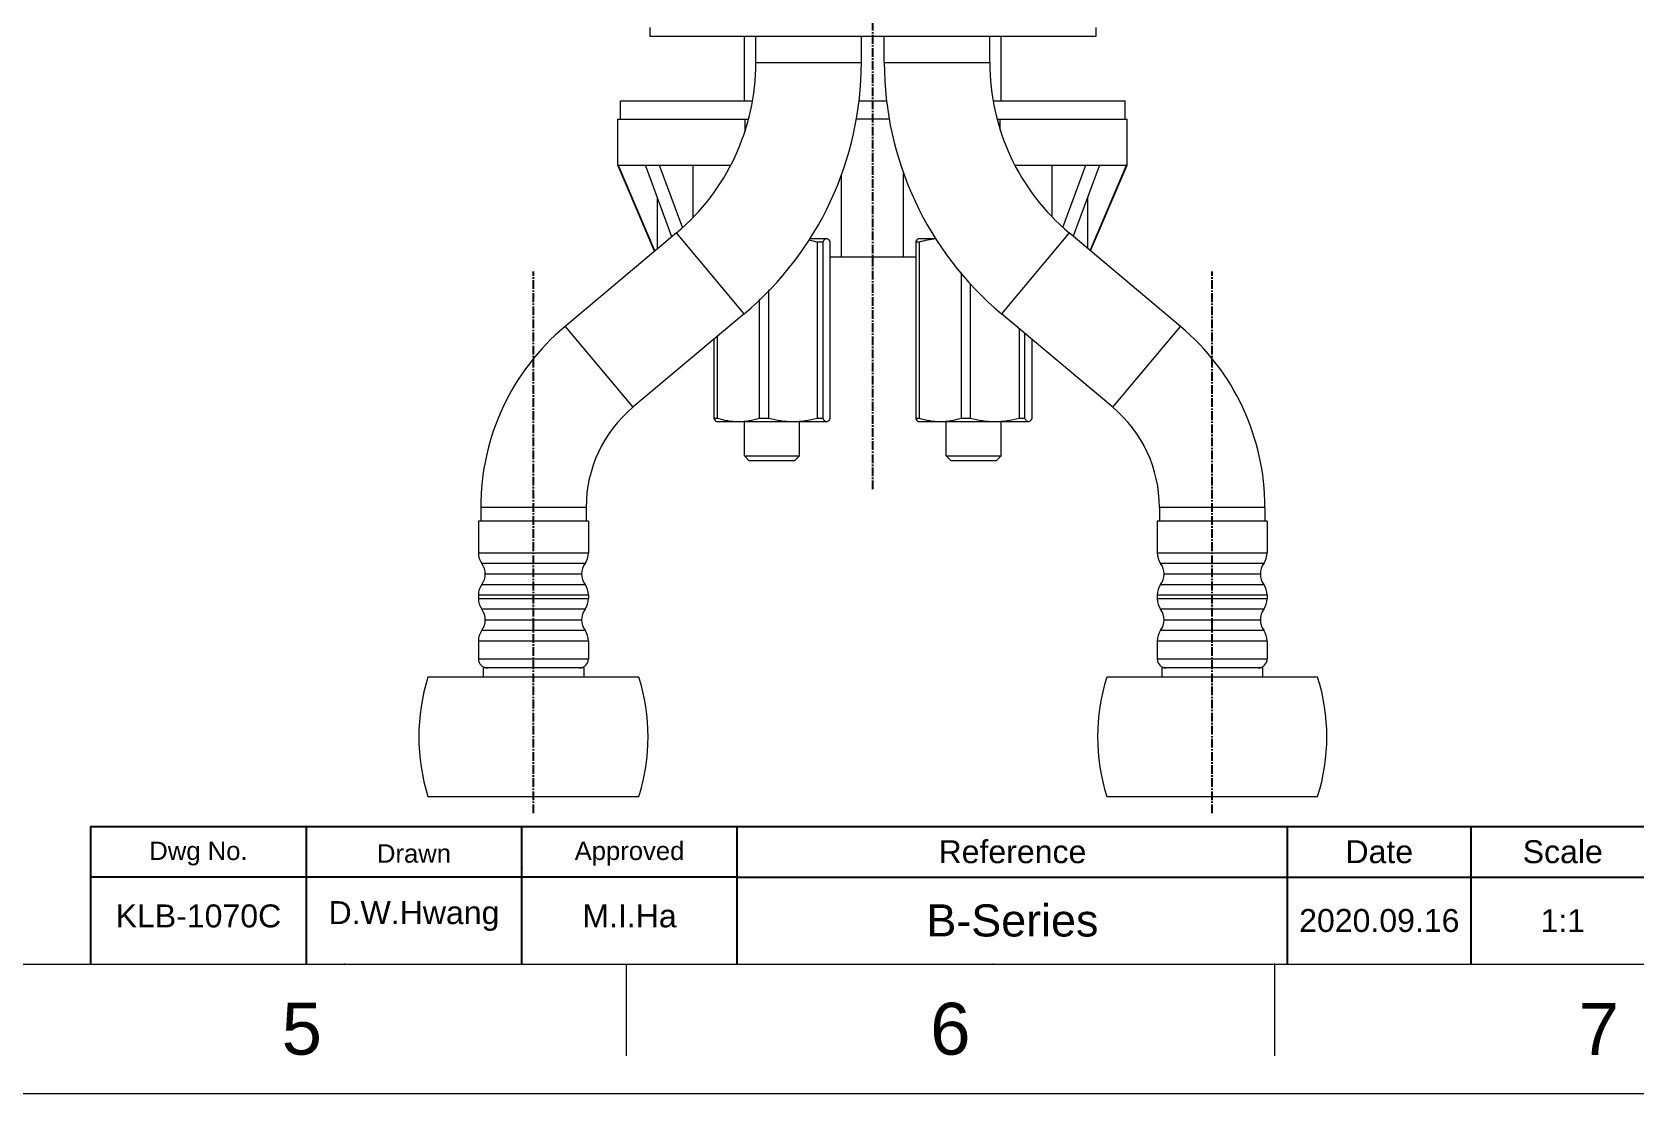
# Model space of a CAD drawing. Header units: millimetres. Extents: x 1433 to 2026, y -1135 to -715.
# Drawn here: x 1735.4 to 1910.2, y -1135.2 to -1019.4 of the extents above; entities that cross this region are included whole.
import ezdxf

# ---------------------------------------------------------------- set-up
doc = ezdxf.new("R2010")
doc.units = ezdxf.units.MM
doc.header["$LTSCALE"] = 0.1
doc.linetypes.add('CENTER2', pattern=[28.575, 19.05, -3.175, 3.175, -3.175])
doc.linetypes.add('CENTERX2', pattern=[101.6, 63.5, -12.7, 12.7, -12.7])
doc.layers.get('0').update_dxf_attribs({"lineweight": 13})
for name, color, linetype in [('1', 7, 'Continuous'), ('CENTER', 1, 'CENTERX2'), ('FORM', 7, 'Continuous'), ('TEXT', 2, 'Continuous')]:
    doc.layers.add(name, color=color, linetype=linetype)
doc.styles.get("Standard").update_dxf_attribs({"font": 'arial.ttf'})

msp = doc.modelspace()

# ---------------------------------------------------------------- linework, layer by layer
at = {"color": 7, "linetype": 'Continuous'}
for p, q in [((1802.777, -1018.885), (1802.777, -1019.885)), ((1851.377, -1019.885), (1802.777, -1019.885)), ((1813.077, -1026.885), (1813.077, -1019.885)), ((1814.327, -1022.713), (1814.327, -1019.885)), ((1825.827, -1022.713), (1825.827, -1019.885)), ((1828.327, -1022.713), (1828.327, -1019.885)), ((1839.827, -1022.713), (1839.827, -1019.885)), ((1841.077, -1026.885), (1841.077, -1019.885)), ((1851.377, -1018.885), (1851.377, -1019.885)), ((1814.327, -1022.713), (1825.827, -1022.713)), ((1828.327, -1022.713), (1839.827, -1022.713)), ((1825.523, -1026.885), (1828.631, -1026.885)), ((1799.29, -1033.885), (1799.29, -1028.885)), ((1813.11, -1028.885), (1813.11, -1030.3)), ((1840.971, -1030.072), (1840.971, -1028.885)), ((1854.79, -1033.885), (1854.79, -1028.885)), ((1803.286, -1043.286), (1799.29, -1033.885)), ((1799.29, -1033.885), (1811.6, -1033.885)), ((1799.331, -1033.885), (1803.321, -1043.256)), ((1805.175, -1041.7), (1802.293, -1033.885)), ((1803.793, -1033.885), (1806.315, -1040.724)), ((1807.48, -1039.6), (1807.48, -1033.885)), ((1842.554, -1033.885), (1854.79, -1033.885)), ((1846.6, -1033.885), (1846.6, -1039.524)), ((1847.784, -1040.674), (1850.287, -1033.885)), ((1851.787, -1033.885), (1848.923, -1041.653)), ((1850.779, -1043.21), (1854.75, -1033.885)), ((1850.814, -1043.24), (1854.79, -1033.885)), ((1823.66, -1043.885), (1823.66, -1034.969)), ((1830.42, -1043.885), (1830.42, -1034.765)), ((1803.588, -1043.032), (1803.588, -1037.398)), ((1850.492, -1037.398), (1850.492, -1042.97)), ((1805.665, -1041.289), (1793.525, -1051.475)), ((1813.057, -1050.099), (1805.665, -1041.289)), ((1848.49, -1041.289), (1841.098, -1050.099)), ((1860.629, -1051.475), (1848.49, -1041.289)), ((1820.21, -1041.885), (1822.077, -1041.885)), ((1821.024, -1042.26), (1821.653, -1042.26)), ((1821.024, -1042.26), (1821.024, -1061.509)), ((1821.653, -1061.509), (1821.653, -1042.26)), ((1822.399, -1042.26), (1822.399, -1061.509)), ((1831.755, -1042.26), (1832.151, -1042.26)), ((1831.755, -1042.26), (1831.755, -1061.509)), ((1832.077, -1041.885), (1832.022, -1041.917)), ((1832.077, -1041.885), (1833.945, -1041.885)), ((1832.151, -1061.509), (1832.151, -1042.26)), ((1822.399, -1043.885), (1831.755, -1043.885)), ((1836.702, -1045.607), (1836.702, -1061.509)), ((1814.702, -1048.501), (1814.702, -1061.509)), ((1815.727, -1061.509), (1815.727, -1047.505)), ((1837.727, -1061.509), (1837.727, -1046.824)), ((1813.057, -1050.099), (1800.917, -1060.285)), ((1853.237, -1060.285), (1841.098, -1050.099)), ((1793.525, -1051.475), (1800.917, -1060.285)), ((1843.024, -1051.715), (1843.024, -1061.509)), ((1853.237, -1060.285), (1860.629, -1051.475)), ((1809.755, -1052.869), (1809.755, -1061.509)), ((1810.151, -1061.509), (1810.151, -1052.537)), ((1843.653, -1061.509), (1843.653, -1052.243)), ((1844.399, -1052.869), (1844.399, -1061.509)), ((1810.151, -1061.509), (1809.755, -1061.509)), ((1810.077, -1061.885), (1810.022, -1061.852)), ((1822.077, -1061.885), (1810.077, -1061.885)), ((1813.077, -1065.585), (1813.077, -1061.885)), ((1815.727, -1061.509), (1814.702, -1061.509)), ((1819.077, -1065.585), (1819.077, -1061.885)), ((1821.653, -1061.509), (1821.024, -1061.509)), ((1832.151, -1061.509), (1831.755, -1061.509)), ((1832.077, -1061.885), (1832.022, -1061.852)), ((1844.077, -1061.885), (1832.077, -1061.885)), ((1835.077, -1065.585), (1835.077, -1061.885)), ((1837.727, -1061.509), (1836.702, -1061.509)), ((1841.077, -1065.585), (1841.077, -1061.885)), ((1843.653, -1061.509), (1843.024, -1061.509)), ((1813.077, -1065.585), (1819.077, -1065.585)), ((1813.577, -1066.085), (1813.077, -1065.585)), ((1819.077, -1065.585), (1818.577, -1066.085)), ((1835.077, -1065.585), (1841.077, -1065.585)), ((1835.577, -1066.085), (1835.077, -1065.585)), ((1841.077, -1065.585), (1840.577, -1066.085)), ((1813.577, -1066.085), (1818.577, -1066.085)), ((1835.577, -1066.085), (1840.577, -1066.085)), ((1795.827, -1071.201), (1784.327, -1071.201)), ((1784.327, -1071.201), (1784.327, -1072.713)), ((1795.827, -1071.201), (1795.827, -1072.713)), ((1869.827, -1071.201), (1858.327, -1071.201)), ((1858.327, -1071.201), (1858.327, -1072.713)), ((1869.827, -1071.201), (1869.827, -1072.713)), ((1796.077, -1072.713), (1784.077, -1072.713)), ((1784.077, -1072.713), (1784.077, -1076.151)), ((1796.077, -1072.713), (1796.077, -1076.151)), ((1870.077, -1072.713), (1858.077, -1072.713)), ((1858.077, -1072.713), (1858.077, -1076.151)), ((1870.077, -1072.713), (1870.077, -1076.151)), ((1784.077, -1076.151), (1796.077, -1076.151)), ((1858.077, -1076.151), (1870.077, -1076.151)), ((1795.702, -1077.317), (1784.452, -1077.317)), ((1869.702, -1077.317), (1858.452, -1077.317)), ((1784.452, -1079.608), (1795.702, -1079.608)), ((1784.827, -1078.463), (1795.327, -1078.463)), ((1858.452, -1079.608), (1869.702, -1079.608)), ((1858.827, -1078.463), (1869.327, -1078.463)), ((1796.077, -1080.774), (1784.077, -1080.774)), ((1784.077, -1080.774), (1784.077, -1081.151)), ((1784.077, -1081.151), (1796.077, -1081.151)), ((1796.077, -1080.774), (1796.077, -1081.151)), ((1870.077, -1080.774), (1858.077, -1080.774)), ((1858.077, -1080.774), (1858.077, -1081.151)), ((1858.077, -1081.151), (1870.077, -1081.151)), ((1870.077, -1080.774), (1870.077, -1081.151)), ((1795.702, -1082.317), (1784.452, -1082.317)), ((1784.827, -1083.463), (1795.327, -1083.463)), ((1869.702, -1082.317), (1858.452, -1082.317)), ((1858.827, -1083.463), (1869.327, -1083.463)), ((1784.452, -1084.608), (1795.702, -1084.608)), ((1858.452, -1084.608), (1869.702, -1084.608)), ((1796.077, -1085.774), (1784.077, -1085.774)), ((1784.077, -1085.774), (1784.077, -1087.713)), ((1796.077, -1085.774), (1796.077, -1087.713)), ((1870.077, -1085.774), (1858.077, -1085.774)), ((1858.077, -1085.774), (1858.077, -1087.713)), ((1870.077, -1085.774), (1870.077, -1087.713)), ((1784.077, -1087.713), (1796.077, -1087.713)), ((1795.577, -1088.713), (1784.577, -1088.713)), ((1784.577, -1088.713), (1784.577, -1089.713)), ((1795.577, -1088.713), (1795.577, -1089.713)), ((1858.077, -1087.713), (1870.077, -1087.713)), ((1869.577, -1088.713), (1858.577, -1088.713)), ((1858.577, -1088.713), (1858.577, -1089.713)), ((1869.577, -1088.713), (1869.577, -1089.713)), ((1801.577, -1089.713), (1778.577, -1089.713)), ((1875.577, -1089.713), (1852.577, -1089.713)), ((1778.577, -1102.713), (1801.577, -1102.713)), ((1852.577, -1102.713), (1875.577, -1102.713))]:
    msp.add_line(p, q, dxfattribs=at)
for p, q in [((1446.643, -1121.009), (2012.3, -1121.009)), ((1800.179, -1121.009), (1800.179, -1131.009)), ((1870.886, -1121.009), (1870.886, -1131.009))]:
    msp.add_line(p, q)
msp.add_lwpolyline([(1432.502, -715.15), (2026.441, -715.15), (2026.441, -1135.15), (1432.502, -1135.15)], close=True)
for centre, radius, start, end in [((1790.077, -1022.713), 24.25, 310, 0), ((1790.077, -1022.713), 35.75, 310, 0), ((1864.077, -1022.713), 35.75, 180, 230), ((1864.077, -1022.713), 24.25, 180, 230), ((1810.077, -1071.201), 25.75, 130, 180), ((1844.077, -1071.201), 25.75, 0, 50), ((1810.077, -1071.201), 14.25, 130, 180), ((1844.077, -1071.201), 14.25, 0, 50), ((1786.077, -1076.151), 2, 180, 215.65909), ((1794.077, -1076.151), 2, 324.34091, 0), ((1860.077, -1076.151), 2, 180, 215.65909), ((1868.077, -1076.151), 2, 324.34091, 0), ((1782.827, -1078.483), 2, 0.59003, 35.65909), ((1797.327, -1078.483), 2, 144.34091, 179.40997), ((1856.827, -1078.483), 2, 0.59003, 35.65909), ((1871.327, -1078.483), 2, 144.34091, 179.40997), ((1786.077, -1080.774), 2, 144.34091, 180), ((1782.827, -1078.442), 2, 324.34091, 359.40997), ((1797.327, -1078.442), 2, 180.59003, 215.65909), ((1794.077, -1080.774), 2, 0, 35.65909), ((1860.077, -1080.774), 2, 144.34091, 180), ((1856.827, -1078.442), 2, 324.34091, 359.40997), ((1871.327, -1078.442), 2, 180.59003, 215.65909), ((1868.077, -1080.774), 2, 0, 35.65909), ((1786.077, -1081.151), 2, 180, 215.65909), ((1794.077, -1081.151), 2, 324.34091, 0), ((1860.077, -1081.151), 2, 180, 215.65909), ((1868.077, -1081.151), 2, 324.34091, 0), ((1782.827, -1083.483), 2, 0.59003, 35.65909), ((1782.827, -1083.442), 2, 324.34091, 359.40997), ((1797.327, -1083.483), 2, 144.34091, 179.40997), ((1797.327, -1083.442), 2, 180.59003, 215.65909), ((1856.827, -1083.483), 2, 0.59003, 35.65909), ((1856.827, -1083.442), 2, 324.34091, 359.40997), ((1871.327, -1083.483), 2, 144.34091, 179.40997), ((1871.327, -1083.442), 2, 180.59003, 215.65909), ((1786.077, -1085.774), 2, 144.34091, 180), ((1794.077, -1085.774), 2, 0, 35.65909), ((1860.077, -1085.774), 2, 144.34091, 180), ((1868.077, -1085.774), 2, 0, 35.65909), ((1785.077, -1087.713), 1, 180, 270), ((1795.077, -1087.713), 1, 270, 0), ((1859.077, -1087.713), 1, 180, 270), ((1869.077, -1087.713), 1, 270, 0), ((1799.202, -1096.213), 21.625, 162.50765, 197.49235), ((1780.952, -1096.213), 21.625, 342.50765, 17.49235), ((1873.202, -1096.213), 21.625, 162.50765, 197.49235), ((1854.952, -1096.213), 21.625, 342.50765, 17.49235)]:
    msp.add_arc(centre, radius, start, end, dxfattribs=at)
msp.add_open_spline([(1820.115, -1042.051), (1820.421, -1042.108), (1820.724, -1042.179), (1821.024, -1042.26)], degree=3, dxfattribs=at)
for points, knots in [([(1821.653, -1042.26), (1821.681, -1042.206), (1821.736, -1042.109), (1821.827, -1041.988), (1821.921, -1041.907), (1821.994, -1041.885), (1822.026, -1041.885)], [0, 0, 0, 0, 0.3316654, 0.6055022, 0.8226454, 1, 1, 1, 1]), ([(1822.026, -1041.885), (1822.035, -1041.885), (1822.071, -1041.887), (1822.105, -1041.901), (1822.129, -1041.914)], [0, 0, 0, 0, 0.2391831, 1, 1, 1, 1]), ([(1822.129, -1041.914), (1822.183, -1041.946), (1822.286, -1042.057), (1822.36, -1042.185), (1822.399, -1042.26)], [0, 0, 0, 0, 0.4235745, 1, 1, 1, 1]), ([(1832.026, -1041.914), (1831.972, -1041.946), (1831.868, -1042.057), (1831.794, -1042.185), (1831.755, -1042.26)], [0, 0, 0, 0, 0.4235745, 1, 1, 1, 1]), ([(1832.151, -1042.26), (1832.445, -1042.167), (1833.04, -1042.01), (1833.651, -1041.923), (1833.956, -1041.902)], [0, 0, 0, 0, 0.502111, 1, 1, 1, 1]), ([(1809.755, -1061.509), (1809.794, -1061.585), (1809.868, -1061.712), (1809.972, -1061.823), (1810.026, -1061.855)], [0, 0, 0, 0, 0.5764255, 1, 1, 1, 1]), ([(1812.426, -1061.885), (1812.043, -1061.885), (1811.27, -1061.815), (1810.52, -1061.625), (1810.151, -1061.509)], [0, 0, 0, 0, 0.4976556, 1, 1, 1, 1]), ([(1814.702, -1061.509), (1814.333, -1061.625), (1813.582, -1061.815), (1812.81, -1061.885), (1812.426, -1061.885)], [0, 0, 0, 0, 0.5023444, 1, 1, 1, 1]), ([(1818.375, -1061.885), (1817.929, -1061.885), (1817.034, -1061.815), (1816.159, -1061.626), (1815.727, -1061.509)], [0, 0, 0, 0, 0.4992736, 1, 1, 1, 1]), ([(1821.024, -1061.509), (1820.592, -1061.626), (1819.716, -1061.815), (1818.822, -1061.885), (1818.375, -1061.885)], [0, 0, 0, 0, 0.5007264, 1, 1, 1, 1]), ([(1822.026, -1061.885), (1821.994, -1061.885), (1821.921, -1061.862), (1821.827, -1061.781), (1821.736, -1061.66), (1821.681, -1061.563), (1821.653, -1061.509)], [0, 0, 0, 0, 0.1773546, 0.3944978, 0.6683346, 1, 1, 1, 1]), ([(1822.129, -1061.855), (1822.12, -1061.859), (1822.089, -1061.876), (1822.052, -1061.885), (1822.026, -1061.885)], [0, 0, 0, 0, 0.2672104, 1, 1, 1, 1]), ([(1822.399, -1061.509), (1822.36, -1061.585), (1822.286, -1061.712), (1822.183, -1061.823), (1822.129, -1061.855)], [0, 0, 0, 0, 0.5764255, 1, 1, 1, 1]), ([(1831.755, -1061.509), (1831.794, -1061.585), (1831.868, -1061.712), (1831.972, -1061.823), (1832.026, -1061.855)], [0, 0, 0, 0, 0.5764255, 1, 1, 1, 1]), ([(1834.426, -1061.885), (1834.043, -1061.885), (1833.27, -1061.815), (1832.52, -1061.625), (1832.151, -1061.509)], [0, 0, 0, 0, 0.4976556, 1, 1, 1, 1]), ([(1836.702, -1061.509), (1836.333, -1061.625), (1835.582, -1061.815), (1834.81, -1061.885), (1834.426, -1061.885)], [0, 0, 0, 0, 0.5023444, 1, 1, 1, 1]), ([(1840.375, -1061.885), (1839.929, -1061.885), (1839.034, -1061.815), (1838.159, -1061.626), (1837.727, -1061.509)], [0, 0, 0, 0, 0.4992736, 1, 1, 1, 1]), ([(1843.024, -1061.509), (1842.592, -1061.626), (1841.716, -1061.815), (1840.822, -1061.885), (1840.375, -1061.885)], [0, 0, 0, 0, 0.5007264, 1, 1, 1, 1]), ([(1844.026, -1061.885), (1843.994, -1061.885), (1843.921, -1061.862), (1843.827, -1061.781), (1843.736, -1061.66), (1843.681, -1061.563), (1843.653, -1061.509)], [0, 0, 0, 0, 0.1773546, 0.3944978, 0.6683346, 1, 1, 1, 1]), ([(1844.129, -1061.855), (1844.12, -1061.859), (1844.089, -1061.876), (1844.052, -1061.885), (1844.026, -1061.885)], [0, 0, 0, 0, 0.2672104, 1, 1, 1, 1]), ([(1844.399, -1061.509), (1844.36, -1061.585), (1844.286, -1061.712), (1844.183, -1061.823), (1844.129, -1061.855)], [0, 0, 0, 0, 0.5764255, 1, 1, 1, 1])]:
    msp.add_open_spline(points, degree=3, knots=knots, dxfattribs=at)
for p in [(1769.472, -1121.009), (1840.179, -1121.009), (1870.886, -1121.009)]:
    msp.add_point(p)
at = {"layer": '1', "color": 7, "linetype": 'Continuous', "lineweight": 18}
for p, q in [((1799.577, -1026.885), (1813.966, -1026.885)), ((1799.577, -1028.885), (1799.577, -1026.885)), ((1825.583, -1026.885), (1828.571, -1026.885)), ((1840.189, -1026.885), (1854.577, -1026.885)), ((1854.577, -1028.885), (1854.577, -1026.885)), ((1799.29, -1028.885), (1813.529, -1028.885)), ((1828.864, -1028.885), (1825.29, -1028.885)), ((1840.626, -1028.885), (1854.79, -1028.885))]:
    msp.add_line(p, q, dxfattribs=at)
at = {"layer": 'CENTER', "color": 1, "linetype": 'CENTER2', "ltscale": 0.5}
for p, q in [((1827.077, -1069.234), (1827.077, -861.376)), ((1790.077, -1104.542), (1790.077, -1045.503)), ((1864.077, -1104.542), (1864.077, -1045.503))]:
    msp.add_line(p, q, dxfattribs=at)
at = {"layer": 'FORM'}
for p, q in [((1741.8, -1106.009), (2012.3, -1106.009)), ((1741.8, -1106.009), (1741.8, -1121.009)), ((1765.3, -1106.009), (1765.3, -1121.009)), ((1788.8, -1121.009), (1788.8, -1106.009)), ((1812.3, -1121.009), (1812.3, -1106.009)), ((1872.3, -1121.009), (1872.3, -1106.009)), ((1872.3, -1121.009), (1872.3, -1106.009)), ((1872.3, -1121.009), (1872.3, -1106.009)), ((1892.3, -1121.009), (1892.3, -1106.009)), ((1812.3, -1111.535), (1741.8, -1111.535)), ((1812.3, -1111.509), (1952.3, -1111.509))]:
    msp.add_line(p, q, dxfattribs=at)
at = {"layer": 'TEXT'}
msp.add_point((1788.8, -1110.509), dxfattribs=at)

# ---------------------------------------------------------------- texts
at = {"char_height": 5.657, "attachment_point": 5}
for s, insert in [('5', (1764.825, -1128.08)), ('6', (1835.532, -1128.08)), ('7', (1906.239, -1128.08))]:
    msp.add_mtext_dynamic_manual_height_columns(s, width=50, gutter_width=12.5, heights=[0], dxfattribs=dict(at, insert=insert))
at = {"layer": 'TEXT', "attachment_point": 5}
for s, width, insert, char_height in [('Dwg No.', 23.5, (1753.55, -1108.948), 2), ('Drawn', 23.5, (1777.05, -1108.948), 2), ('Approved', 23.5, (1800.55, -1108.948), 2), ('Reference', 60, (1842.3, -1108.759), 2.5), ('Date', 20, (1882.3, -1108.759), 2.5), ('Scale', 20, (1902.3, -1108.759), 2.5), ('KLB-1070C', 23.5, (1753.55, -1115.759), 2.5), ('D.W.Hwang', 23.5, (1777.05, -1115.759), 2.5), ('M.I.Ha', 23.5, (1800.55, -1115.759), 2.5), ('B-Series', 60, (1842.3, -1116.259), 3.5), ('2020.09.16', 20, (1882.3, -1116.259), 2.5), ('1:1', 20, (1902.3, -1116.259), 2.5)]:
    msp.add_mtext_dynamic_manual_height_columns(s, width=width, gutter_width=12.5, heights=[0], dxfattribs=dict(at, insert=insert, char_height=char_height))

doc.saveas('drawing.dxf')
